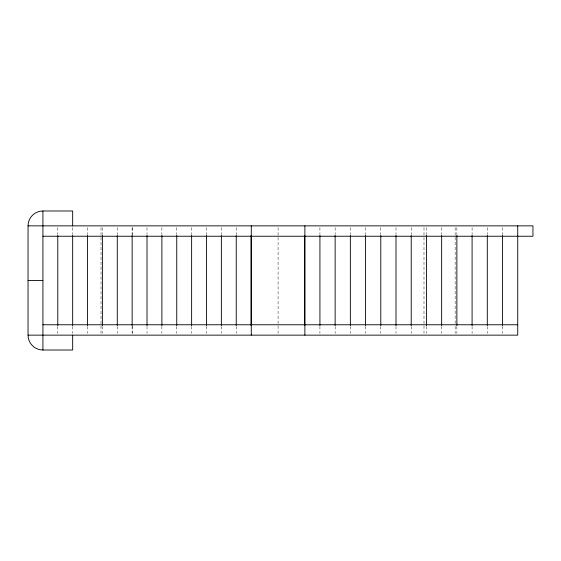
<?xml version="1.0" encoding="UTF-8"?>
<svg xmlns="http://www.w3.org/2000/svg" width="561" height="561" viewBox="0 0 561 561"><rect width="100%" height="100%" fill="white"/><g stroke="black" fill="none" stroke-linecap="round" stroke-linejoin="round"><path stroke-width="0.42" stroke-dasharray="2.81 2.1" d="M502.516 227.612L502.516 234.603M502.516 326.397L502.516 333.388M487.299 227.612L487.299 234.603M487.299 326.397L487.299 333.388M472.089 227.612L472.089 234.603M472.089 326.397L472.089 333.388M456.871 227.612L456.871 234.603M456.871 326.397L456.871 333.388M455.139 227.612L455.139 236.349M455.139 237.226L455.139 325.52M455.139 326.397L455.139 333.388M441.654 227.612L441.654 234.603M441.654 326.397L441.654 333.388M426.437 227.612L426.437 234.603M426.437 326.397L426.437 333.388M423.997 227.57L423.997 333.43M411.22 227.612L411.22 234.603M411.22 326.397L411.22 333.388M396.003 227.612L396.003 234.603M396.003 326.397L396.003 333.388M380.786 227.612L380.786 234.603M380.786 326.397L380.786 333.388M365.576 227.612L365.576 234.603M365.576 326.397L365.576 333.388M350.359 227.612L350.359 234.603M350.359 326.397L350.359 333.388M335.141 227.612L335.141 234.603M335.141 326.397L335.141 333.388M319.924 227.612L319.924 234.603M319.924 326.397L319.924 333.388M278.081 227.57L278.081 333.43M236.237 227.612L236.237 234.603M236.237 326.397L236.237 333.388M221.364 227.612L221.364 234.603M221.364 326.397L221.364 333.388M206.497 227.612L206.497 234.603M206.497 326.397L206.497 333.388M191.624 227.612L191.624 234.603M191.624 326.397L191.624 333.388M176.75 227.612L176.75 234.603M176.75 326.397L176.75 333.388M161.884 227.612L161.884 234.603M161.884 326.397L161.884 333.388M147.01 227.612L147.01 234.603M147.01 326.397L147.01 333.388M132.165 227.57L132.165 235.248M132.165 325.752L132.165 333.43M132.144 227.612L132.144 234.603M132.144 326.397L132.144 333.388M117.27 227.612L117.27 234.603M117.27 326.397L117.27 333.388M102.404 227.612L102.404 234.603M102.404 326.397L102.404 333.388M101.015 227.57L101.015 333.43M87.53 227.612L87.53 234.603M87.53 326.397L87.53 333.388M72.664 227.612L72.664 234.603M72.664 326.397L72.664 333.388M57.79 227.612L57.79 234.603M57.79 326.397L57.79 333.388"/><path stroke-width="0.84" d="M72.664 335.141L72.664 350.008L42.924 350.008A14.874 14.874 0 0 1 28.05 335.141L28.05 225.859A14.874 14.874 0 0 1 42.924 210.992L72.664 210.992L72.664 225.859M28.05 225.859L532.95 225.859L532.95 236.237L42.924 236.237M28.05 280.5L42.924 280.5M42.924 324.763L517.733 324.763M28.05 335.141L517.733 335.141L517.733 225.859M502.516 235.48L502.516 325.52M487.299 235.48L487.299 325.52M472.089 235.48L472.089 325.52M456.871 235.48L456.871 325.52M441.654 235.48L441.654 325.52M426.437 235.48L426.437 325.52M411.22 235.48L411.22 325.52M396.003 235.48L396.003 325.52M380.786 235.48L380.786 325.52M365.576 235.48L365.576 325.52M350.359 235.48L350.359 325.52M335.141 235.48L335.141 325.52M319.924 235.48L319.924 325.52M304.882 225.859L304.882 335.141M304.707 235.48L304.707 325.52M251.279 225.859L251.279 335.141M251.104 235.48L251.104 325.52M236.237 235.48L236.237 325.52M221.364 235.48L221.364 325.52M206.497 235.48L206.497 325.52M191.624 235.48L191.624 325.52M176.75 235.48L176.75 325.52M161.884 235.48L161.884 325.52M147.01 235.48L147.01 325.52M132.144 235.48L132.144 325.52M117.27 235.48L117.27 325.52M102.404 235.48L102.404 325.52M87.53 235.48L87.53 325.52M72.664 235.48L72.664 325.52M57.79 235.48L57.79 325.52M42.924 210.992L42.924 350.008"/></g></svg>
